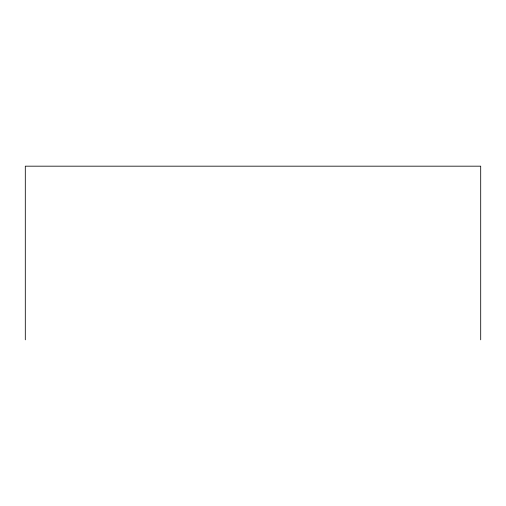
<?xml version="1.0" encoding="UTF-8"?>
<svg xmlns="http://www.w3.org/2000/svg" width="506" height="506" viewBox="0 0 506 506"><rect width="100%" height="100%" fill="white"/><g stroke="black" fill="none" stroke-linecap="round" stroke-linejoin="round"><path stroke-width="0.76" d="M480.7 339.823L480.7 166.177L25.3 166.177L25.3 339.823"/></g></svg>
